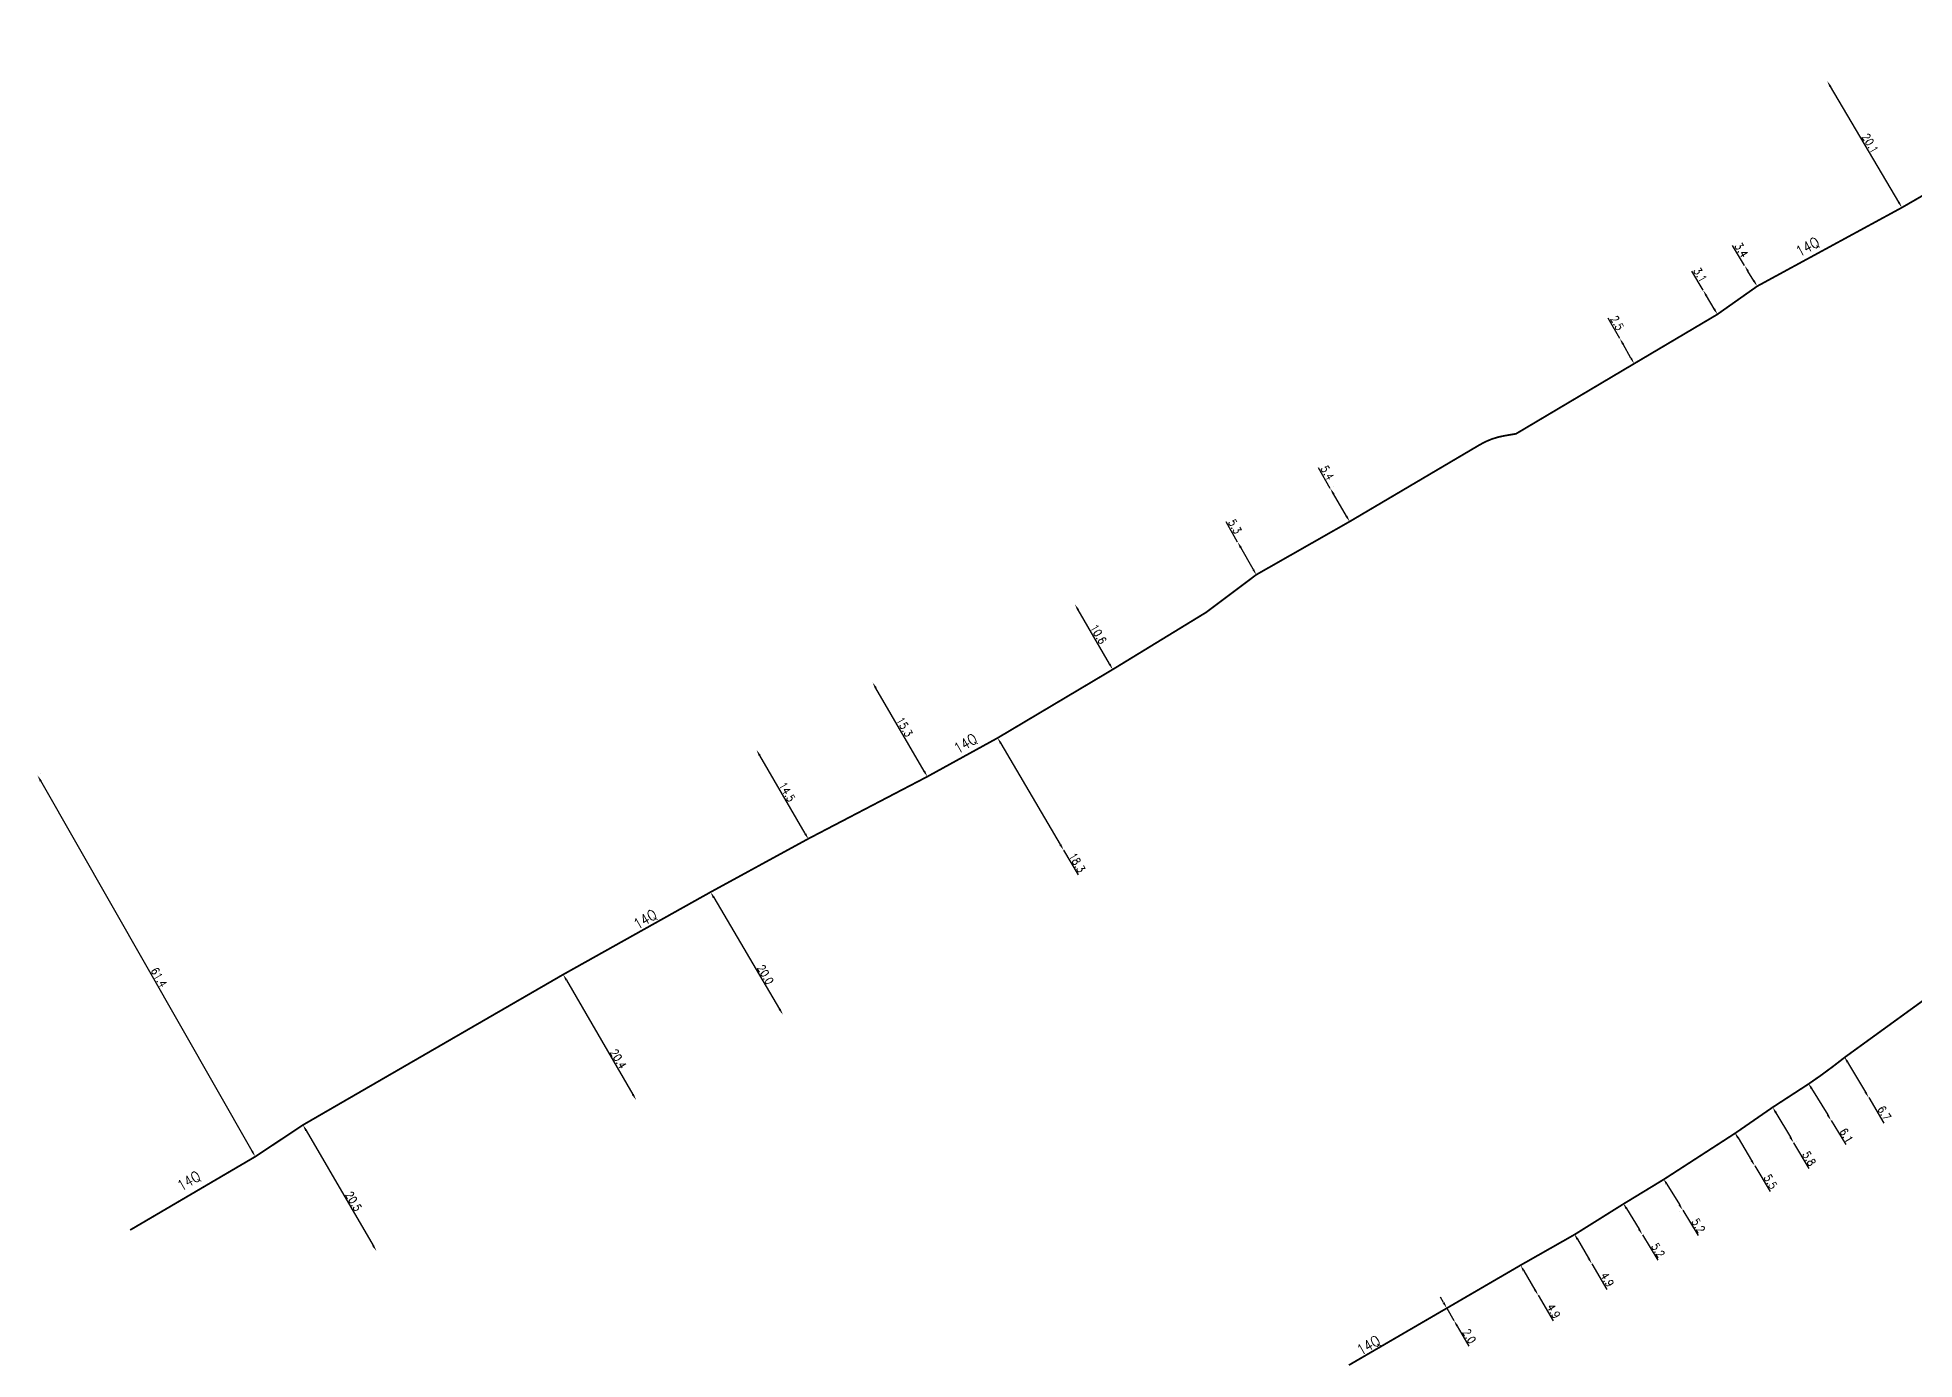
# Model space of a CAD drawing. Header units: millimetres. Extents: x 266987 to 268000, y 124677 to 125000.
# Drawn here: x 266987 to 267250.9, y 124786.7 to 124972.5 of the extents above; entities that cross this region are included whole.
import ezdxf

# ---------------------------------------------------------------- set-up
doc = ezdxf.new("R2010")
doc.units = ezdxf.units.MM
doc.header["$PDMODE"] = 34
doc.linetypes.add('S_ST', pattern=[14, 8, -1.5, 0, -1.5, 0, -1.5, 0, -1.5])
doc.layers.get('DEFPOINTS').update_dxf_attribs({"linetype": 'CONTINUOUS'})
doc.layers.add('S_100', color=5, linetype='CONTINUOUS')
doc.styles.get("Standard").update_dxf_attribs({"font": 'romans.shx', "width": 0.85})
doc.dimstyles.get("Standard").update_dxf_attribs({"dimtxt": 1.5, "dimasz": 1.2, "dimexe": 0.625, "dimexo": 0.625, "dimgap": 0.25, "dimtad": 1, "dimdec": 1, "dimzin": 0, "dimdsep": 46, "dimtxsty": 'Standard', "dimcen": -0.5, "dimadec": 0, "dimazin": 0, "dimtfac": 1, "dimtdec": 1, "dimtmove": 0, "dimatfit": 3, "dimfxl": 1, "dimtolj": 1, "dimtzin": 0, "dimarcsym": 0})

# ---------------------------------------------------------------- blocks, each defined once
blk = doc.blocks.new('*D20')
at = {"layer": 'DEFPOINTS', "color": 0, "linetype": 'Continuous'}
for p in [(267185.13, 124793.86), (267186.14, 124792.13), (267186.14, 124792.13)]:
    blk.add_point(p, dxfattribs=at)
at = {"layer": 'S_100', "color": 0, "linetype": 'Continuous', "lineweight": -2}
for p, q in [((267184.68, 124794.64), (267184.23, 124795.42)), ((267185.13, 124793.86), (267186.14, 124792.13)), ((267186.59, 124791.35), (267188.23, 124788.52))]:
    blk.add_line(p, q, dxfattribs=at)
at = {"layer": 'S_100', "color": 0, "linetype": 'Continuous'}
for points in [[(267184.81, 124794.72), (267184.55, 124794.57), (267185.13, 124793.86)], [(267186.72, 124791.43), (267186.46, 124791.28), (267186.14, 124792.13)]]:
    blk.add_solid(points, dxfattribs=at)
at = {"layer": 'S_100', "color": 0, "linetype": 'Continuous', "insert": (267188.29, 124789.92), "char_height": 1.125, "attachment_point": 5, "rotation": 300.1049}
blk.add_mtext('\\A1;2.0', dxfattribs=at)
blk = doc.blocks.new('*D21')
at = {"layer": 'DEFPOINTS', "color": 0, "linetype": 'Continuous'}
for p in [(267195.5, 124799.9), (267197.98, 124795.68), (267197.98, 124795.68)]:
    blk.add_point(p, dxfattribs=at)
at = {"layer": 'S_100', "color": 0, "linetype": 'Continuous', "lineweight": -2}
for p, q in [((267195.95, 124799.13), (267197.52, 124796.45)), ((267197.98, 124795.68), (267200.09, 124792.07))]:
    blk.add_line(p, q, dxfattribs=at)
at = {"layer": 'S_100', "color": 0, "linetype": 'Continuous'}
for points in [[(267196.08, 124799.2), (267195.82, 124799.05), (267195.5, 124799.9)], [(267197.65, 124796.53), (267197.39, 124796.38), (267197.98, 124795.68)]]:
    blk.add_solid(points, dxfattribs=at)
at = {"layer": 'S_100', "color": 0, "linetype": 'Continuous', "insert": (267200.15, 124793.45), "char_height": 1.125, "attachment_point": 5, "rotation": 300.3801}
blk.add_mtext('\\A1;4.9', dxfattribs=at)
blk = doc.blocks.new('*D22')
at = {"layer": 'DEFPOINTS', "color": 0, "linetype": 'Continuous'}
for p in [(267203.05, 124804.33), (267205.53, 124800.1), (267205.53, 124800.1)]:
    blk.add_point(p, dxfattribs=at)
at = {"layer": 'S_100', "color": 0, "linetype": 'Continuous', "lineweight": -2}
for p, q in [((267203.5, 124803.55), (267205.07, 124800.88)), ((267205.53, 124800.1), (267207.64, 124796.49))]:
    blk.add_line(p, q, dxfattribs=at)
at = {"layer": 'S_100', "color": 0, "linetype": 'Continuous'}
for points in [[(267203.63, 124803.63), (267203.37, 124803.48), (267203.05, 124804.33)], [(267205.2, 124800.95), (267204.94, 124800.8), (267205.53, 124800.1)]]:
    blk.add_solid(points, dxfattribs=at)
at = {"layer": 'S_100', "color": 0, "linetype": 'Continuous', "insert": (267207.7, 124797.88), "char_height": 1.125, "attachment_point": 5, "rotation": 300.3703}
blk.add_mtext('\\A1;4.9', dxfattribs=at)
blk = doc.blocks.new('*D23')
at = {"layer": 'DEFPOINTS', "color": 0, "linetype": 'Continuous'}
for p in [(267209.93, 124808.64), (267212.63, 124804.2), (267212.63, 124804.2)]:
    blk.add_point(p, dxfattribs=at)
at = {"layer": 'S_100', "color": 0, "linetype": 'Continuous', "lineweight": -2}
for p, q in [((267210.39, 124807.87), (267212.16, 124804.97)), ((267212.63, 124804.2), (267214.82, 124800.61))]:
    blk.add_line(p, q, dxfattribs=at)
at = {"layer": 'S_100', "color": 0, "linetype": 'Continuous'}
for points in [[(267210.52, 124807.95), (267210.27, 124807.79), (267209.93, 124808.64)], [(267212.29, 124805.04), (267212.03, 124804.89), (267212.63, 124804.2)]]:
    blk.add_solid(points, dxfattribs=at)
at = {"layer": 'S_100', "color": 0, "linetype": 'Continuous', "insert": (267214.84, 124802.01), "char_height": 1.125, "attachment_point": 5, "rotation": 301.347}
blk.add_mtext('\\A1;5.2', dxfattribs=at)
blk = doc.blocks.new('*D24')
at = {"layer": 'DEFPOINTS', "color": 0, "linetype": 'Continuous'}
for p in [(267215.59, 124812.09), (267218.3, 124807.65), (267218.3, 124807.65)]:
    blk.add_point(p, dxfattribs=at)
at = {"layer": 'S_100', "color": 0, "linetype": 'Continuous', "lineweight": -2}
for p, q in [((267215.19, 124811.85), (267215.19, 124811.85)), ((267216.06, 124811.32), (267217.83, 124808.42)), ((267217.9, 124807.4), (267217.9, 124807.4)), ((267218.3, 124807.65), (267220.48, 124804.06))]:
    blk.add_line(p, q, dxfattribs=at)
at = {"layer": 'S_100', "color": 0, "linetype": 'Continuous'}
for points in [[(267216.19, 124811.4), (267215.93, 124811.24), (267215.59, 124812.09)], [(267217.96, 124808.49), (267217.7, 124808.34), (267218.3, 124807.65)]]:
    blk.add_solid(points, dxfattribs=at)
at = {"layer": 'S_100', "color": 0, "linetype": 'Continuous', "insert": (267220.51, 124805.46), "char_height": 1.125, "attachment_point": 5, "rotation": 301.3415}
blk.add_mtext('\\A1;5.2', dxfattribs=at)
blk = doc.blocks.new('*D25')
at = {"layer": 'DEFPOINTS', "color": 0, "linetype": 'Continuous'}
for p in [(267225.62, 124818.58), (267228.44, 124813.86), (267228.44, 124813.86)]:
    blk.add_point(p, dxfattribs=at)
at = {"layer": 'S_100', "color": 0, "linetype": 'Continuous', "lineweight": -2}
for p, q in [((267226.08, 124817.8), (267227.98, 124814.63)), ((267228.44, 124813.86), (267230.6, 124810.25))]:
    blk.add_line(p, q, dxfattribs=at)
at = {"layer": 'S_100', "color": 0, "linetype": 'Continuous'}
for points in [[(267226.21, 124817.88), (267225.95, 124817.73), (267225.62, 124818.58)], [(267228.11, 124814.71), (267227.85, 124814.55), (267228.44, 124813.86)]]:
    blk.add_solid(points, dxfattribs=at)
at = {"layer": 'S_100', "color": 0, "linetype": 'Continuous', "insert": (267230.64, 124811.65), "char_height": 1.125, "attachment_point": 5, "rotation": 300.8989}
blk.add_mtext('\\A1;5.5', dxfattribs=at)
blk = doc.blocks.new('*D26')
at = {"layer": 'DEFPOINTS', "color": 0, "linetype": 'Continuous'}
for p in [(267230.95, 124822.11), (267233.9, 124817.12), (267233.9, 124817.12)]:
    blk.add_point(p, dxfattribs=at)
at = {"layer": 'S_100', "color": 0, "linetype": 'Continuous', "lineweight": -2}
for p, q in [((267231.35, 124822.35), (267231.35, 124822.35)), ((267231.41, 124821.34), (267233.44, 124817.89)), ((267233.9, 124817.12), (267236.03, 124813.5)), ((267234.3, 124817.36), (267234.3, 124817.36))]:
    blk.add_line(p, q, dxfattribs=at)
at = {"layer": 'S_100', "color": 0, "linetype": 'Continuous'}
for points in [[(267231.54, 124821.42), (267231.28, 124821.26), (267230.95, 124822.11)], [(267233.57, 124817.97), (267233.31, 124817.82), (267233.9, 124817.12)]]:
    blk.add_solid(points, dxfattribs=at)
at = {"layer": 'S_100', "color": 0, "linetype": 'Continuous', "insert": (267236.08, 124814.9), "char_height": 1.125, "attachment_point": 5, "rotation": 300.5457}
blk.add_mtext('\\A1;5.8', dxfattribs=at)
blk = doc.blocks.new('*D27')
at = {"layer": 'DEFPOINTS', "color": 0, "linetype": 'Continuous'}
for p in [(267235.96, 124825.51), (267239.16, 124820.26), (267239.16, 124820.26)]:
    blk.add_point(p, dxfattribs=at)
at = {"layer": 'S_100', "color": 0, "linetype": 'Continuous', "lineweight": -2}
for p, q in [((267236.43, 124824.74), (267238.69, 124821.03)), ((267239.16, 124820.26), (267241.22, 124816.87))]:
    blk.add_line(p, q, dxfattribs=at)
at = {"layer": 'S_100', "color": 0, "linetype": 'Continuous'}
for points in [[(267236.56, 124824.82), (267236.3, 124824.67), (267235.96, 124825.51)], [(267238.82, 124821.11), (267238.56, 124820.95), (267239.16, 124820.26)]]:
    blk.add_solid(points, dxfattribs=at)
at = {"layer": 'S_100', "color": 0, "linetype": 'Continuous', "insert": (267241.32, 124818.14), "char_height": 1.125, "attachment_point": 5, "rotation": 301.3312}
blk.add_mtext('\\A1;6.1', dxfattribs=at)
blk = doc.blocks.new('*D28')
at = {"layer": 'DEFPOINTS', "color": 0, "linetype": 'Continuous'}
for p in [(267241.02, 124829.23), (267244.45, 124823.48), (267244.45, 124823.48)]:
    blk.add_point(p, dxfattribs=at)
at = {"layer": 'S_100', "color": 0, "linetype": 'Continuous', "lineweight": -2}
for p, q in [((267241.48, 124828.46), (267243.99, 124824.26)), ((267244.45, 124823.48), (267246.6, 124819.89))]:
    blk.add_line(p, q, dxfattribs=at)
at = {"layer": 'S_100', "color": 0, "linetype": 'Continuous'}
for points in [[(267241.61, 124828.54), (267241.35, 124828.39), (267241.02, 124829.23)], [(267244.12, 124824.33), (267243.86, 124824.18), (267244.45, 124823.48)]]:
    blk.add_solid(points, dxfattribs=at)
at = {"layer": 'S_100', "color": 0, "linetype": 'Continuous', "insert": (267246.65, 124821.28), "char_height": 1.125, "attachment_point": 5, "rotation": 300.8714}
blk.add_mtext('\\A1;6.7', dxfattribs=at)
blk = doc.blocks.new('*D88')
at = {"layer": 'DEFPOINTS', "color": 0, "linetype": 'Continuous'}
for p in [(266986.98, 124868.78), (266986.98, 124868.78), (267017.6, 124815.17)]:
    blk.add_point(p, dxfattribs=at)
at = {"layer": 'S_100', "color": 0, "linetype": 'Continuous', "lineweight": -2}
for p, q in [((266987.39, 124869.01), (266987.39, 124869.01)), ((267017.15, 124815.95), (266987.43, 124868)), ((267017.19, 124814.94), (267017.19, 124814.94))]:
    blk.add_line(p, q, dxfattribs=at)
at = {"layer": 'S_100', "color": 0, "linetype": 'Continuous'}
for points in [[(266987.56, 124868.07), (266987.3, 124867.92), (266986.98, 124868.78)], [(267017.28, 124816.02), (267017.02, 124815.88), (267017.59, 124815.17)]]:
    blk.add_solid(points, dxfattribs=at)
at = {"layer": 'S_100', "color": 0, "linetype": 'Continuous', "insert": (267004.06, 124840.38), "char_height": 1.125, "attachment_point": 5, "rotation": 299.7261}
blk.add_mtext('\\A1;61.4', dxfattribs=at)
blk = doc.blocks.new('*D89')
at = {"layer": 'DEFPOINTS', "color": 0, "linetype": 'Continuous'}
for p in [(267024.3, 124819.62), (267034.62, 124801.91), (267034.62, 124801.91)]:
    blk.add_point(p, dxfattribs=at)
at = {"layer": 'S_100', "color": 0, "linetype": 'Continuous', "lineweight": -2}
blk.add_line((267024.75, 124818.84), (267034.16, 124802.68), dxfattribs=at)
at = {"layer": 'S_100', "color": 0, "linetype": 'Continuous'}
for points in [[(267024.88, 124818.92), (267024.62, 124818.77), (267024.3, 124819.62)], [(267034.29, 124802.76), (267034.03, 124802.61), (267034.62, 124801.91)]]:
    blk.add_solid(points, dxfattribs=at)
at = {"layer": 'S_100', "color": 0, "linetype": 'Continuous', "insert": (267031.42, 124808.89), "char_height": 1.125, "attachment_point": 5, "rotation": 300.2148}
blk.add_mtext('\\A1;20.5', dxfattribs=at)
blk = doc.blocks.new('*D90')
at = {"layer": 'DEFPOINTS', "color": 0, "linetype": 'Continuous'}
for p in [(267060.89, 124840.78), (267071.14, 124823.14), (267071.14, 124823.14)]:
    blk.add_point(p, dxfattribs=at)
at = {"layer": 'S_100', "color": 0, "linetype": 'Continuous', "lineweight": -2}
blk.add_line((267061.34, 124840), (267070.69, 124823.92), dxfattribs=at)
at = {"layer": 'S_100', "color": 0, "linetype": 'Continuous'}
for points in [[(267061.47, 124840.08), (267061.21, 124839.93), (267060.89, 124840.78)], [(267070.82, 124824), (267070.56, 124823.85), (267071.14, 124823.14)]]:
    blk.add_solid(points, dxfattribs=at)
at = {"layer": 'S_100', "color": 0, "linetype": 'Continuous', "insert": (267068.65, 124828.92), "char_height": 1.125, "attachment_point": 5, "rotation": 300.168}
blk.add_mtext('\\A1;20.4', dxfattribs=at)
blk = doc.blocks.new('*D91')
at = {"layer": 'DEFPOINTS', "color": 0, "linetype": 'Continuous'}
for p in [(267081.61, 124852.37), (267091.78, 124835.14), (267091.78, 124835.14)]:
    blk.add_point(p, dxfattribs=at)
at = {"layer": 'S_100', "color": 0, "linetype": 'Continuous', "lineweight": -2}
blk.add_line((267082.07, 124851.59), (267091.32, 124835.92), dxfattribs=at)
at = {"layer": 'S_100', "color": 0, "linetype": 'Continuous'}
for points in [[(267082.2, 124851.67), (267081.94, 124851.51), (267081.61, 124852.37)], [(267091.45, 124835.99), (267091.19, 124835.84), (267091.78, 124835.14)]]:
    blk.add_solid(points, dxfattribs=at)
at = {"layer": 'S_100', "color": 0, "linetype": 'Continuous', "insert": (267089.33, 124840.77), "char_height": 1.125, "attachment_point": 5, "rotation": 300.5501}
blk.add_mtext('\\A1;20.0', dxfattribs=at)
blk = doc.blocks.new('*D92')
at = {"layer": 'DEFPOINTS', "color": 0, "linetype": 'Continuous'}
for p in [(267088.08, 124872.35), (267088.08, 124872.35), (267095.37, 124859.81)]:
    blk.add_point(p, dxfattribs=at)
at = {"layer": 'S_100', "color": 0, "linetype": 'Continuous', "lineweight": -2}
blk.add_line((267094.92, 124860.59), (267088.53, 124871.57), dxfattribs=at)
at = {"layer": 'S_100', "color": 0, "linetype": 'Continuous'}
for points in [[(267088.66, 124871.65), (267088.4, 124871.5), (267088.08, 124872.35)], [(267095.05, 124860.67), (267094.79, 124860.52), (267095.37, 124859.81)]]:
    blk.add_solid(points, dxfattribs=at)
at = {"layer": 'S_100', "color": 0, "linetype": 'Continuous', "insert": (267092.37, 124866.46), "char_height": 1.125, "attachment_point": 5, "rotation": 300.1826}
blk.add_mtext('\\A1;14.5', dxfattribs=at)
blk = doc.blocks.new('*D93')
at = {"layer": 'DEFPOINTS', "color": 0, "linetype": 'Continuous'}
for p in [(267104.4, 124881.84), (267104.4, 124881.84), (267112.09, 124868.61)]:
    blk.add_point(p, dxfattribs=at)
at = {"layer": 'S_100', "color": 0, "linetype": 'Continuous', "lineweight": -2}
blk.add_line((267111.64, 124869.39), (267104.85, 124881.06), dxfattribs=at)
at = {"layer": 'S_100', "color": 0, "linetype": 'Continuous'}
for points in [[(267104.98, 124881.14), (267104.72, 124880.99), (267104.4, 124881.84)], [(267111.77, 124869.47), (267111.51, 124869.32), (267112.09, 124868.61)]]:
    blk.add_solid(points, dxfattribs=at)
at = {"layer": 'S_100', "color": 0, "linetype": 'Continuous', "insert": (267108.89, 124875.6), "char_height": 1.125, "attachment_point": 5, "rotation": 300.1826}
blk.add_mtext('\\A1;15.3', dxfattribs=at)
blk = doc.blocks.new('*D94')
at = {"layer": 'DEFPOINTS', "color": 0, "linetype": 'Continuous'}
for p in [(267121.98, 124874.05), (267131.25, 124858.27), (267131.25, 124858.27)]:
    blk.add_point(p, dxfattribs=at)
at = {"layer": 'S_100', "color": 0, "linetype": 'Continuous', "lineweight": -2}
for p, q in [((267122.43, 124873.27), (267130.79, 124859.05)), ((267131.25, 124858.27), (267133.3, 124854.78))]:
    blk.add_line(p, q, dxfattribs=at)
at = {"layer": 'S_100', "color": 0, "linetype": 'Continuous'}
for points in [[(267122.56, 124873.35), (267122.3, 124873.2), (267121.98, 124874.05)], [(267130.92, 124859.13), (267130.67, 124858.97), (267131.25, 124858.27)]]:
    blk.add_solid(points, dxfattribs=at)
at = {"layer": 'S_100', "color": 0, "linetype": 'Continuous', "insert": (267133.15, 124856.52), "char_height": 1.125, "attachment_point": 5, "rotation": 300.4449}
blk.add_mtext('\\A1;18.3', dxfattribs=at)
blk = doc.blocks.new('*D95')
at = {"layer": 'DEFPOINTS', "color": 0, "linetype": 'Continuous'}
for p in [(267132.84, 124892.84), (267132.84, 124892.84), (267138.16, 124883.68)]:
    blk.add_point(p, dxfattribs=at)
at = {"layer": 'S_100', "color": 0, "linetype": 'Continuous', "lineweight": -2}
blk.add_line((267137.71, 124884.46), (267133.29, 124892.07), dxfattribs=at)
at = {"layer": 'S_100', "color": 0, "linetype": 'Continuous'}
for points in [[(267133.42, 124892.14), (267133.16, 124891.99), (267132.84, 124892.84)], [(267137.84, 124884.53), (267137.58, 124884.38), (267138.16, 124883.68)]]:
    blk.add_solid(points, dxfattribs=at)
at = {"layer": 'S_100', "color": 0, "linetype": 'Continuous', "insert": (267136.15, 124888.64), "char_height": 1.125, "attachment_point": 5, "rotation": 300.1828}
blk.add_mtext('\\A1;10.6', dxfattribs=at)
blk = doc.blocks.new('*D96')
at = {"layer": 'DEFPOINTS', "color": 0, "linetype": 'Continuous'}
for p in [(267155.72, 124901.6), (267155.72, 124901.6), (267158.34, 124896.99)]:
    blk.add_point(p, dxfattribs=at)
at = {"layer": 'S_100', "color": 0, "linetype": 'Continuous', "lineweight": -2}
for p, q in [((267155.72, 124901.6), (267154.1, 124904.45)), ((267157.9, 124897.78), (267156.16, 124900.82))]:
    blk.add_line(p, q, dxfattribs=at)
at = {"layer": 'S_100', "color": 0, "linetype": 'Continuous'}
for points in [[(267156.3, 124900.89), (267156.03, 124900.74), (267155.72, 124901.6)], [(267158.03, 124897.85), (267157.77, 124897.7), (267158.34, 124896.99)]]:
    blk.add_solid(points, dxfattribs=at)
at = {"layer": 'S_100', "color": 0, "linetype": 'Continuous', "insert": (267155.34, 124903.79), "char_height": 1.125, "attachment_point": 5, "rotation": 299.6509}
blk.add_mtext('\\A1;5.3', dxfattribs=at)
blk = doc.blocks.new('*D97')
at = {"layer": 'DEFPOINTS', "color": 0, "linetype": 'Continuous'}
for p in [(267168.75, 124909.14), (267168.75, 124909.14), (267171.47, 124904.47)]:
    blk.add_point(p, dxfattribs=at)
at = {"layer": 'S_100', "color": 0, "linetype": 'Continuous', "lineweight": -2}
for p, q in [((267168.75, 124909.14), (267167.08, 124912.01)), ((267169.16, 124909.37), (267169.16, 124909.37)), ((267171.01, 124905.25), (267169.2, 124908.36)), ((267171.87, 124904.71), (267171.87, 124904.71))]:
    blk.add_line(p, q, dxfattribs=at)
at = {"layer": 'S_100', "color": 0, "linetype": 'Continuous'}
for points in [[(267169.33, 124908.44), (267169.07, 124908.28), (267168.75, 124909.14)], [(267171.14, 124905.32), (267170.88, 124905.17), (267171.47, 124904.47)]]:
    blk.add_solid(points, dxfattribs=at)
at = {"layer": 'S_100', "color": 0, "linetype": 'Continuous', "insert": (267168.34, 124911.34), "char_height": 1.125, "attachment_point": 5, "rotation": 300.178}
blk.add_mtext('\\A1;5.4', dxfattribs=at)
blk = doc.blocks.new('*D98')
at = {"layer": 'DEFPOINTS', "color": 0, "linetype": 'Continuous'}
for p in [(267209.46, 124930.22), (267209.46, 124930.22), (267211.47, 124926.68)]:
    blk.add_point(p, dxfattribs=at)
at = {"layer": 'S_100', "color": 0, "linetype": 'Continuous', "lineweight": -2}
for p, q in [((267209.46, 124930.22), (267207.84, 124933.07)), ((267211.03, 124927.46), (267209.91, 124929.44)), ((267211.07, 124926.45), (267211.07, 124926.45))]:
    blk.add_line(p, q, dxfattribs=at)
at = {"layer": 'S_100', "color": 0, "linetype": 'Continuous'}
for points in [[(267210.04, 124929.51), (267209.78, 124929.36), (267209.46, 124930.22)], [(267211.16, 124927.54), (267210.9, 124927.39), (267211.47, 124926.68)]]:
    blk.add_solid(points, dxfattribs=at)
at = {"layer": 'S_100', "color": 0, "linetype": 'Continuous', "insert": (267209.08, 124932.4), "char_height": 1.125, "attachment_point": 5, "rotation": 299.6276}
blk.add_mtext('\\A1;2.5', dxfattribs=at)
blk = doc.blocks.new('*D99')
at = {"layer": 'DEFPOINTS', "color": 0, "linetype": 'Continuous'}
for p in [(267221.17, 124937.01), (267221.17, 124937.01), (267223.18, 124933.62)]:
    blk.add_point(p, dxfattribs=at)
at = {"layer": 'S_100', "color": 0, "linetype": 'Continuous', "lineweight": -2}
for p, q in [((267221.17, 124937.01), (267219.58, 124939.69)), ((267220.76, 124936.77), (267220.76, 124936.77)), ((267222.72, 124934.39), (267221.63, 124936.23)), ((267223.58, 124933.86), (267223.58, 124933.86))]:
    blk.add_line(p, q, dxfattribs=at)
at = {"layer": 'S_100', "color": 0, "linetype": 'Continuous'}
for points in [[(267221.75, 124936.31), (267221.5, 124936.16), (267221.17, 124937.01)], [(267222.85, 124934.47), (267222.59, 124934.31), (267223.18, 124933.62)]]:
    blk.add_solid(points, dxfattribs=at)
at = {"layer": 'S_100', "color": 0, "linetype": 'Continuous', "insert": (267220.76, 124939.17), "char_height": 1.125, "attachment_point": 5, "rotation": 300.6728}
blk.add_mtext('\\A1;3.1', dxfattribs=at)
blk = doc.blocks.new('*D100')
at = {"layer": 'DEFPOINTS', "color": 0, "linetype": 'Continuous'}
for p in [(267227.01, 124940.47), (267227.01, 124940.47), (267228.77, 124937.57)]:
    blk.add_point(p, dxfattribs=at)
at = {"layer": 'S_100', "color": 0, "linetype": 'Continuous', "lineweight": -2}
for p, q in [((267227.01, 124940.47), (267225.28, 124943.31)), ((267228.31, 124938.34), (267227.47, 124939.7))]:
    blk.add_line(p, q, dxfattribs=at)
at = {"layer": 'S_100', "color": 0, "linetype": 'Continuous'}
for points in [[(267227.6, 124939.78), (267227.35, 124939.63), (267227.01, 124940.47)], [(267228.43, 124938.42), (267228.18, 124938.26), (267228.77, 124937.57)]]:
    blk.add_solid(points, dxfattribs=at)
at = {"layer": 'S_100', "color": 0, "linetype": 'Continuous', "insert": (267226.55, 124942.67), "char_height": 1.125, "attachment_point": 5, "rotation": 301.2916}
blk.add_mtext('\\A1;3.4', dxfattribs=at)
blk = doc.blocks.new('*D101')
at = {"layer": 'DEFPOINTS', "color": 0, "linetype": 'Continuous'}
for p in [(267238.62, 124966.41), (267238.62, 124966.41), (267249.12, 124948.63)]:
    blk.add_point(p, dxfattribs=at)
at = {"layer": 'S_100', "color": 0, "linetype": 'Continuous', "lineweight": -2}
blk.add_line((267248.67, 124949.4), (267239.08, 124965.64), dxfattribs=at)
at = {"layer": 'S_100', "color": 0, "linetype": 'Continuous'}
for points in [[(267239.2, 124965.71), (267238.95, 124965.56), (267238.62, 124966.41)], [(267248.79, 124949.48), (267248.54, 124949.32), (267249.12, 124948.63)]]:
    blk.add_solid(points, dxfattribs=at)
at = {"layer": 'S_100', "color": 0, "linetype": 'Continuous', "insert": (267244.66, 124957.66), "char_height": 1.125, "attachment_point": 5, "rotation": 300.5703}
blk.add_mtext('\\A1;20.1', dxfattribs=at)

msp = doc.modelspace()

# ---------------------------------------------------------------- linework, layer by layer
at = {"layer": 'S_100', "linetype": 'S_ST', "flags": 128}
msp.add_lwpolyline([(267000, 124804.85, 0.25, 0.25, 0), (267017.64, 124815.2, 0.25, 0.25, 0), (267024.04, 124819.45, 0.25, 0.25, -0.015528), (267024.57, 124819.78, 0.25, 0.25, 0), (267060.89, 124840.78, 0.25, 0.25, 0), (267081.61, 124852.37, 0.25, 0.25, 0), (267095.33, 124859.86, 0.25, 0.25, 0), (267112.09, 124868.61, 0.25, 0.25, 0), (267121.98, 124874.05, 0.25, 0.25, 0), (267138.16, 124883.68, 0.25, 0.25, 0), (267151.21, 124891.66, 0.25, 0.25, 0.027759), (267151.35, 124891.75, 0.25, 0.25, 0), (267158.34, 124897, 0.25, 0.25, 0), (267171.46, 124904.47, 0.25, 0.25, 0), (267189.79, 124915.29, 0.25, 0.25, -0.091698), (267193.21, 124916.54, 0.25, 0.25, 0), (267194.82, 124916.81, 0.25, 0.25, 0.092151), (267194.9, 124916.84, 0.25, 0.25, 0), (267211.47, 124926.68, 0.25, 0.25, 0), (267223.17, 124933.61, 0.25, 0.25, 0.019644), (267223.18, 124933.62, 0.25, 0.25, 0), (267228.76, 124937.56, 0.25, 0.25, -0.019772), (267228.81, 124937.59, 0.25, 0.25, 0), (267228.81, 124937.59, 0.25, 0.25, 0), (267249.12, 124948.63, 0.25, 0.25, 0), (267269.78, 124960.56, 0.25, 0.25, 0), (267281.42, 124967.11, 0.25, 0.25, 0), (267290.77, 124972.42, 0, 0, 0)], format="xyseb", dxfattribs=at)
at = {"layer": 'S_100', "linetype": 'S_ST', "ltscale": 0.88, "const_width": 0.25}
msp.add_lwpolyline([(267252.73, 124837.58), (267241.09, 124829.14, -0.018988), (267236.03, 124825.41), (267230.95, 124822.11), (267225.69, 124818.47), (267215.66, 124811.98), (267209.99, 124808.53), (267203.11, 124804.22), (267195.5, 124799.9), (267185.13, 124793.86), (267171.36, 124785.85)], format="xyb", dxfattribs=at)

# ---------------------------------------------------------------- texts
at = {"layer": 'S_100', "linetype": 'Continuous', "width": 0.85}
for rotation, p in [(28.5135, (267234.73, 124941.66)), (30.7522, (267116.38, 124871.76)), (30.7522, (267071.34, 124847.04)), (30.3967, (267007.17, 124810.26)), (30.1701, (267173.04, 124787.15))]:
    msp.add_text('14Q', height=1.5, rotation=rotation, dxfattribs=at).set_placement(p)

# ---------------------------------------------------------------- dimensions: what is measured, and where the dimension line sits
at = {"layer": 'S_100', "linetype": 'Continuous'}
for base, p1, p2, angle, text, picture, middle in [((267238.62, 124966.41), (267249.12, 124948.63), (267238.62, 124966.41), 300.5703, '20.1', '*D101', (267244.01, 124957.28)), ((267221.17, 124937.01), (267223.18, 124933.62), (267221.17, 124937.01), 300.6728, '3.1', '*D99', (267220.11, 124938.78)), ((267209.46, 124930.22), (267211.47, 124926.68), (267209.46, 124930.22), 299.6276, '2.5', '*D98', (267208.43, 124932.03)), ((266986.98, 124868.78), (267017.6, 124815.17), (266986.98, 124868.78), 299.7261, '61.4', '*D88', (267003.41, 124840.01))]:
    dim = msp.add_linear_dim(base=base, p1=p1, p2=p2, angle=angle, text=text, dimstyle='Standard', override={"dimscale": 0.75}, dxfattribs=at)
    dim.commit()
    dim.dimension.update_dxf_attribs({"geometry": picture, "text_midpoint": middle, "dimtype": 160})
for base, p1, p2, angle, override, picture, middle, dimtype in [((267227.01, 124940.47), (267228.77, 124937.57), (267227.01, 124940.47), 301.2916, {"dimscale": 0.75}, '*D100', (267225.91, 124942.28), 160), ((267168.75, 124909.14), (267171.47, 124904.47), (267168.75, 124909.14), 300.178, {"dimscale": 0.75}, '*D97', (267167.69, 124910.96), 160), ((267155.72, 124901.6), (267158.34, 124896.99), (267155.72, 124901.6), 299.6509, {"dimscale": 0.75}, '*D96', (267154.69, 124903.42), 160), ((267132.84, 124892.84), (267138.16, 124883.68), (267132.84, 124892.84), 300.1828, {"dimscale": 0.75}, '*D95', (267135.5, 124888.26), 160), ((267104.4, 124881.84), (267112.09, 124868.61), (267104.4, 124881.84), 300.1826, {"dimscale": 0.75}, '*D93', (267108.24, 124875.23), 160), ((267131.25, 124858.27), (267121.98, 124874.05), (267131.25, 124858.27), 120.4449, {"dimscale": 0.75}, '*D94', (267132.51, 124856.14), 160), ((267088.08, 124872.35), (267095.37, 124859.81), (267088.08, 124872.35), 300.1826, {"dimscale": 0.75}, '*D92', (267091.72, 124866.08), 160), ((267091.78, 124835.14), (267081.61, 124852.37), (267091.78, 124835.14), 120.5501, {"dimscale": 0.75}, '*D91', (267088.68, 124840.39), 160), ((267071.14, 124823.14), (267060.89, 124840.78), (267071.14, 124823.14), 120.168, {"dimscale": 0.75}, '*D90', (267068, 124828.54), 160), ((267244.45, 124823.48), (267241.02, 124829.23), (267244.45, 124823.48), 300.8714, {"dimscale": 0.75, "dimtxt": 1.5, "dimlfac": 1}, '*D28', (267246, 124820.89), 161), ((267239.158, 124820.26), (267235.9601, 124825.5132), (267239.158, 124820.26), 301.3312, {"dimscale": 0.75, "dimtxt": 1.5, "dimlfac": 1}, '*D27', (267240.6833, 124817.7544), 161), ((267233.9, 124817.12), (267230.95, 124822.11), (267233.9, 124817.12), 300.5457, {"dimscale": 0.75, "dimtxt": 1.5, "dimlfac": 1}, '*D26', (267235.43, 124814.52), 161), ((267034.62, 124801.91), (267024.3, 124819.62), (267034.62, 124801.91), 120.2148, {"dimscale": 0.75}, '*D89', (267030.77, 124808.51), 160), ((267228.44, 124813.86), (267225.62, 124818.58), (267228.44, 124813.86), 300.8989, {"dimscale": 0.75, "dimtxt": 1.5, "dimlfac": 1}, '*D25', (267229.99, 124811.27), 161), ((267218.3, 124807.65), (267215.59, 124812.09), (267218.3, 124807.65), 301.3415, {"dimscale": 0.75, "dimtxt": 1.5, "dimlfac": 1}, '*D24', (267219.87, 124805.07), 161), ((267212.63, 124804.2), (267209.93, 124808.64), (267212.63, 124804.2), 301.347, {"dimscale": 0.75, "dimtxt": 1.5, "dimlfac": 1}, '*D23', (267214.2, 124801.62), 161), ((267205.53, 124800.1), (267203.05, 124804.33), (267205.53, 124800.1), 300.3703, {"dimscale": 0.75, "dimtxt": 1.5, "dimlfac": 1}, '*D22', (267207.05, 124797.5), 161), ((267197.98, 124795.68), (267195.5, 124799.9), (267197.98, 124795.68), 300.3801, {"dimscale": 0.75, "dimtxt": 1.5, "dimlfac": 1}, '*D21', (267199.5, 124793.07), 161)]:
    dim = msp.add_linear_dim(base=base, p1=p1, p2=p2, angle=angle, dimstyle='Standard', override=override, dxfattribs=at)
    dim.commit()
    dim.dimension.update_dxf_attribs({"geometry": picture, "text_midpoint": middle, "dimtype": dimtype})
dim = msp.add_aligned_dim(p1=(267185.13, 124793.86), p2=(267186.14, 124792.13), distance=0, dimstyle='Standard', override={"dimscale": 0.75, "dimtxt": 1.5, "dimlfac": 1}, dxfattribs=at)
dim.commit()
dim.dimension.update_dxf_attribs({"geometry": '*D20', "text_midpoint": (267188.29, 124789.92)})

doc.saveas('drawing.dxf')
